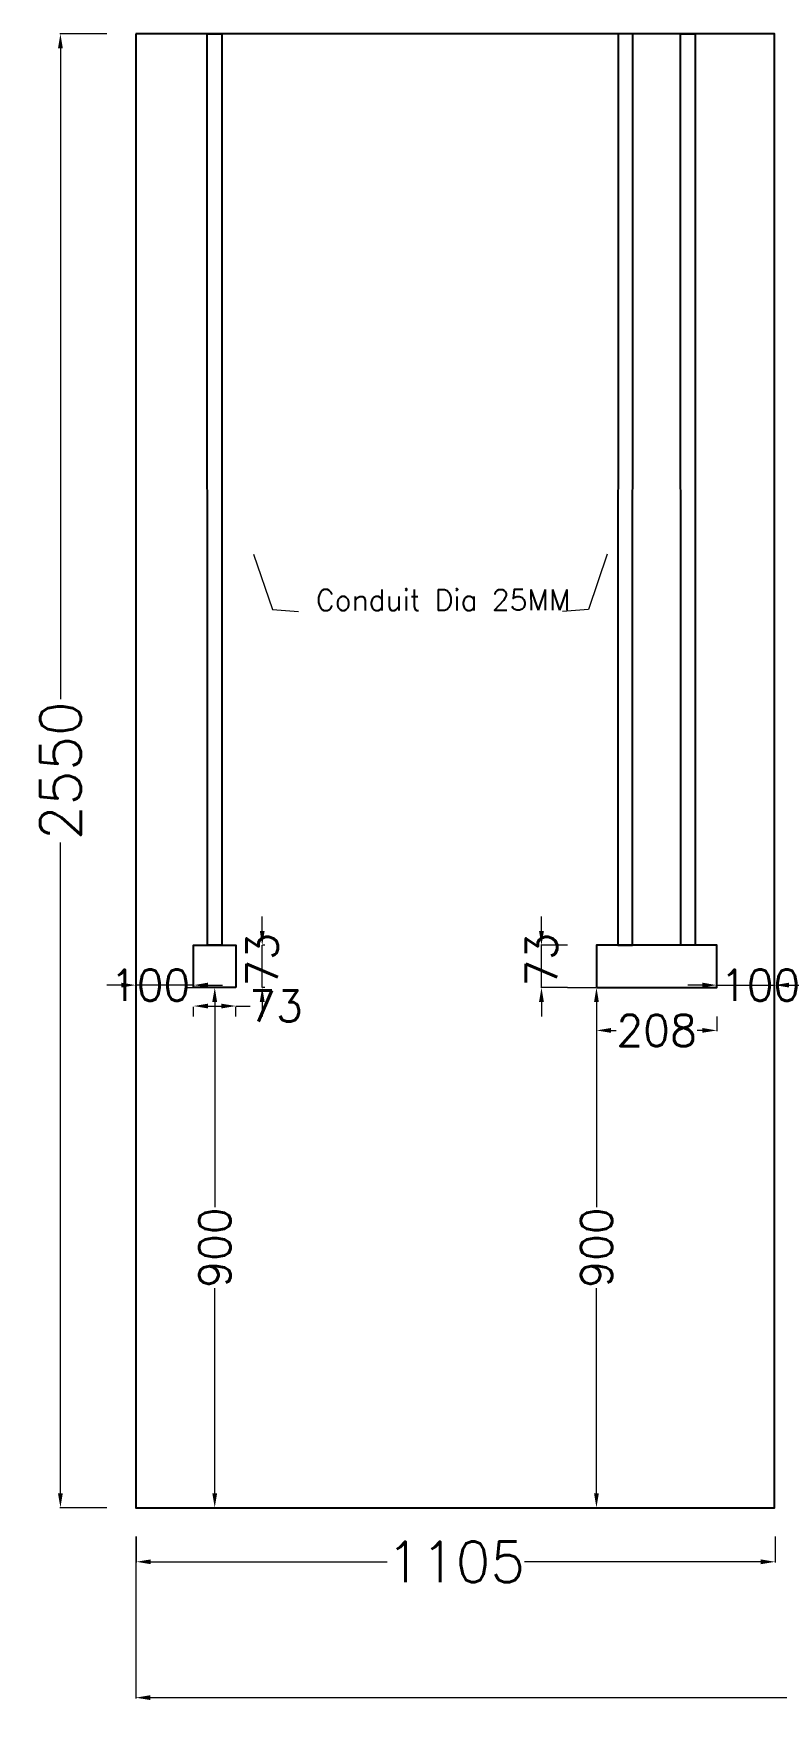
# Model space of a CAD drawing. Extents: x 3550807 to 4078732, y -628171 to -515859.
# Drawn here: x 3784186 to 3785469, y -597533 to -594609 of the extents above; entities that cross this region are included whole.
import ezdxf
from ezdxf.lldxf.tags import DXFTag

# ---------------------------------------------------------------- set-up
doc = ezdxf.new("R2010")
doc.units = 0
doc.header["$LTSCALE"] = 6
doc.header["$MEASUREMENT"] = 0
doc.layers.get('Defpoints').update_dxf_attribs({"linetype": 'CONTINUOUS'})
for name, color, linetype in [('80 mm Wall', 5, 'CONTINUOUS'), ('Conduit', 2, 'CONTINUOUS'), ('DIM', 7, 'CONTINUOUS'), ('Dimensions', 7, 'CONTINUOUS'), ('MODULE BOX', 7, 'CONTINUOUS')]:
    doc.layers.add(name, color=color, linetype=linetype)
doc.styles.add('ROMANS', font='romans.shx')
tags = doc.linetypes.add('03B05', pattern=[15, 6, -9]).pattern_tags.tags
tags[6:7] = [DXFTag(74, 4), DXFTag(75, 0), DXFTag(340, '0'), DXFTag(46, 1.0), DXFTag(50, 0.0), DXFTag(44, 0.0), DXFTag(45, 0.0)]
tags[4:5] = [DXFTag(74, 4), DXFTag(75, 0), DXFTag(340, '0'), DXFTag(46, 1.0), DXFTag(50, 0.0), DXFTag(44, 0.0), DXFTag(45, 0.0)]
doc.dimstyles.new('AEPL', dxfattribs={"dimtxt": 10, "dimasz": 2.5, "dimexe": 1.25, "dimexo": 2, "dimtad": 0, "dimdec": 0, "dimtxsty": 'ROMANS', "dimcen": 2.5, "dimclrd": 250, "dimclre": 250, "dimadec": 0, "dimazin": 0, "dimtfac": 1, "dimtdec": 0, "dimtmove": 0, "dimatfit": 3, "dimfxl": 0, "dimlwd": 0, "dimlwe": 0, "dimarcsym": 0})
doc.dimstyles.new('AEPL1', dxfattribs={"dimtxt": 100, "dimasz": 25, "dimexe": 1.25, "dimexo": 50, "dimtad": 0, "dimdec": 0, "dimtxsty": 'ROMANS', "dimcen": 2.5, "dimclrd": 250, "dimclre": 250, "dimadec": 0, "dimazin": 0, "dimtfac": 1, "dimtdec": 0, "dimtmove": 0, "dimatfit": 3, "dimfxl": 0, "dimlwd": 0, "dimlwe": 0, "dimarcsym": 0})

# ---------------------------------------------------------------- blocks, each defined once
blk = doc.blocks.new('*D454')
at = {"layer": 'Defpoints', "color": 0, "linetype": 'ByBlock', "transparency": 16777216}
for p in [(3784362.8, -597158.9), (3785467.4, -597158.9), (3785467.4, -597252.5)]:
    blk.add_point(p, dxfattribs=at)
at = {"layer": 'DIM', "color": 250, "linetype": 'ByBlock', "lineweight": 0, "transparency": 16777216}
for p, q in [((3784362.8, -597208.9), (3784362.8, -597253.8)), ((3785467.4, -597208.9), (3785467.4, -597253.8)), ((3784387.8, -597252.5), (3784796.5, -597252.5)), ((3785442.4, -597252.5), (3785033.7, -597252.5))]:
    blk.add_line(p, q, dxfattribs=at)
at = {"layer": 'DIM', "color": 250, "linetype": 'ByBlock', "transparency": 16777216}
for points in [[(3784387.8, -597248.4), (3784387.8, -597256.7), (3784362.8, -597252.5)], [(3785442.4, -597256.7), (3785442.4, -597248.4), (3785467.4, -597252.5)]]:
    blk.add_solid(points, dxfattribs=at)
at = {"layer": 'DIM', "color": 0, "linetype": 'ByBlock', "transparency": 16777216, "insert": (3784915.1, -597252.5), "char_height": 70, "attachment_point": 5, "style": 'ROMANS'}
blk.add_mtext('1105', dxfattribs=at)
blk = doc.blocks.new('*D464')
at = {"layer": 'Defpoints', "color": 0, "linetype": 'ByBlock', "transparency": 16777216}
for p in [(3784461.8, -596258.9), (3784534.9, -596258.9), (3784534.9, -596291)]:
    blk.add_point(p, dxfattribs=at)
at = {"layer": 'DIM', "color": 250, "linetype": 'ByBlock', "lineweight": 0, "transparency": 16777216}
for p, q in [((3784461.8, -596308.9), (3784461.8, -596292.3)), ((3784486.8, -596291), (3784509.9, -596291)), ((3784534.9, -596291), (3784559.9, -596291)), ((3784534.9, -596308.9), (3784534.9, -596292.3))]:
    blk.add_line(p, q, dxfattribs=at)
at = {"layer": 'DIM', "color": 250, "linetype": 'ByBlock', "transparency": 16777216}
for points in [[(3784486.8, -596286.9), (3784486.8, -596295.2), (3784461.8, -596291)], [(3784509.9, -596295.2), (3784509.9, -596286.9), (3784534.9, -596291)]]:
    blk.add_solid(points, dxfattribs=at)
at = {"layer": 'DIM', "color": 0, "linetype": 'ByBlock', "transparency": 16777216, "insert": (3784604.3, -596291), "char_height": 70, "attachment_point": 5, "style": 'ROMANS'}
blk.add_mtext('{\\H0.771429x;73}', dxfattribs=at)
blk = doc.blocks.new('*D465')
at = {"layer": 'Defpoints', "color": 0, "linetype": 'ByBlock', "transparency": 16777216}
for p in [(3784534.9, -596185.9), (3784580.5, -596185.9), (3784534.9, -596258.9)]:
    blk.add_point(p, dxfattribs=at)
at = {"layer": 'DIM', "color": 250, "linetype": 'ByBlock', "lineweight": 0, "transparency": 16777216}
for p, q in [((3784580.5, -596160.9), (3784580.5, -596135.9)), ((3784580.5, -596258.9), (3784580.5, -596185.9)), ((3784584.9, -596185.9), (3784581.7, -596185.9)), ((3784584.9, -596258.9), (3784581.7, -596258.9)), ((3784580.5, -596283.9), (3784580.5, -596308.9))]:
    blk.add_line(p, q, dxfattribs=at)
at = {"layer": 'DIM', "color": 250, "linetype": 'ByBlock', "transparency": 16777216}
for points in [[(3784576.3, -596160.9), (3784584.7, -596160.9), (3784580.5, -596185.9)], [(3784584.7, -596283.9), (3784576.3, -596283.9), (3784580.5, -596258.9)]]:
    blk.add_solid(points, dxfattribs=at)
at = {"layer": 'DIM', "color": 0, "linetype": 'ByBlock', "transparency": 16777216, "insert": (3784580.5, -596210.9), "char_height": 70, "attachment_point": 5, "rotation": 90, "style": 'ROMANS'}
blk.add_mtext('{\\H0.771429x;73}', dxfattribs=at)
blk = doc.blocks.new('*D466')
at = {"layer": 'Defpoints', "color": 0, "linetype": 'ByBlock', "transparency": 16777216}
for p in [(3784498.4, -596258.9), (3784498.4, -597158.9), (3784498.4, -597158.9)]:
    blk.add_point(p, dxfattribs=at)
at = {"layer": 'DIM', "color": 250, "linetype": 'ByBlock', "lineweight": 0, "transparency": 16777216}
for p, q in [((3784448.4, -596258.9), (3784497.1, -596258.9)), ((3784498.4, -596283.9), (3784498.4, -596638.9)), ((3784498.4, -597133.9), (3784498.4, -596778.9)), ((3784448.4, -597158.9), (3784497.1, -597158.9))]:
    blk.add_line(p, q, dxfattribs=at)
at = {"layer": 'DIM', "color": 250, "linetype": 'ByBlock', "transparency": 16777216}
for points in [[(3784502.5, -596283.9), (3784494.2, -596283.9), (3784498.4, -596258.9)], [(3784494.2, -597133.9), (3784502.5, -597133.9), (3784498.4, -597158.9)]]:
    blk.add_solid(points, dxfattribs=at)
at = {"layer": 'DIM', "color": 0, "linetype": 'ByBlock', "transparency": 16777216, "insert": (3784498.4, -596708.9), "char_height": 70, "attachment_point": 5, "rotation": 90, "style": 'ROMANS'}
blk.add_mtext('{\\H0.771429x;900}', dxfattribs=at)
blk = doc.blocks.new('*D467')
at = {"layer": 'Defpoints', "color": 0, "linetype": 'ByBlock', "transparency": 16777216}
for p in [(3785158.4, -596258.9), (3785158.4, -597158.9), (3785158.4, -597158.9)]:
    blk.add_point(p, dxfattribs=at)
at = {"layer": 'DIM', "color": 250, "linetype": 'ByBlock', "lineweight": 0, "transparency": 16777216}
for p, q in [((3785108.4, -596258.9), (3785157.1, -596258.9)), ((3785158.4, -596283.9), (3785158.4, -596638.9)), ((3785158.4, -597133.9), (3785158.4, -596778.9)), ((3785108.4, -597158.9), (3785157.1, -597158.9))]:
    blk.add_line(p, q, dxfattribs=at)
at = {"layer": 'DIM', "color": 250, "linetype": 'ByBlock', "transparency": 16777216}
for points in [[(3785162.5, -596283.9), (3785154.2, -596283.9), (3785158.4, -596258.9)], [(3785154.2, -597133.9), (3785162.5, -597133.9), (3785158.4, -597158.9)]]:
    blk.add_solid(points, dxfattribs=at)
at = {"layer": 'DIM', "color": 0, "linetype": 'ByBlock', "transparency": 16777216, "insert": (3785158.4, -596708.9), "char_height": 70, "attachment_point": 5, "rotation": 90, "style": 'ROMANS'}
blk.add_mtext('{\\H0.771429x;900}', dxfattribs=at)
blk = doc.blocks.new('*D468')
at = {"layer": 'Defpoints', "color": 0, "linetype": 'ByBlock', "transparency": 16777216}
for p in [(3785158.4, -596258.9), (3785366.4, -596258.9), (3785366.4, -596333.2)]:
    blk.add_point(p, dxfattribs=at)
at = {"layer": 'DIM', "color": 250, "linetype": 'ByBlock', "lineweight": 0, "transparency": 16777216}
for p, q in [((3785158.4, -596308.9), (3785158.4, -596334.4)), ((3785366.4, -596308.9), (3785366.4, -596334.4)), ((3785183.4, -596333.2), (3785192.4, -596333.2)), ((3785341.4, -596333.2), (3785332.4, -596333.2))]:
    blk.add_line(p, q, dxfattribs=at)
at = {"layer": 'DIM', "color": 250, "linetype": 'ByBlock', "transparency": 16777216}
for points in [[(3785183.4, -596329), (3785183.4, -596337.3), (3785158.4, -596333.2)], [(3785341.4, -596337.3), (3785341.4, -596329), (3785366.4, -596333.2)]]:
    blk.add_solid(points, dxfattribs=at)
at = {"layer": 'DIM', "color": 0, "linetype": 'ByBlock', "transparency": 16777216, "insert": (3785262.4, -596333.2), "char_height": 70, "attachment_point": 5, "style": 'ROMANS'}
blk.add_mtext('{\\H0.771429x;208}', dxfattribs=at)
blk = doc.blocks.new('*D469')
at = {"layer": 'Defpoints', "color": 0, "linetype": 'ByBlock', "transparency": 16777216}
for p in [(3785063.3, -596185.9), (3785158.4, -596185.9), (3785158.4, -596258.9)]:
    blk.add_point(p, dxfattribs=at)
at = {"layer": 'DIM', "color": 250, "linetype": 'ByBlock', "lineweight": 0, "transparency": 16777216}
for p, q in [((3785063.3, -596160.9), (3785063.3, -596135.9)), ((3785108.4, -596185.9), (3785062, -596185.9)), ((3785063.3, -596258.9), (3785063.3, -596185.9)), ((3785108.4, -596258.9), (3785062, -596258.9)), ((3785063.3, -596283.9), (3785063.3, -596308.9))]:
    blk.add_line(p, q, dxfattribs=at)
at = {"layer": 'DIM', "color": 250, "linetype": 'ByBlock', "transparency": 16777216}
for points in [[(3785059.1, -596160.9), (3785067.5, -596160.9), (3785063.3, -596185.9)], [(3785067.5, -596283.9), (3785059.1, -596283.9), (3785063.3, -596258.9)]]:
    blk.add_solid(points, dxfattribs=at)
at = {"layer": 'DIM', "color": 0, "linetype": 'ByBlock', "transparency": 16777216, "insert": (3785063.3, -596210.9), "char_height": 70, "attachment_point": 5, "rotation": 90, "style": 'ROMANS'}
blk.add_mtext('{\\H0.771429x;73}', dxfattribs=at)
blk = doc.blocks.new('*D277')
at = {"layer": 'Defpoints', "color": 0, "linetype": 'ByBlock', "transparency": 16777216}
for p in [(3784361.8, -597158.9), (3790806.5, -597158.9), (3790806.5, -597487.6)]:
    blk.add_point(p, dxfattribs=at)
at = {"layer": 'DIM', "color": 250, "linetype": 'ByBlock', "lineweight": 0, "transparency": 16777216}
for p, q in [((3784361.8, -597208.9), (3784361.8, -597488.8)), ((3790806.5, -597208.9), (3790806.5, -597488.8)), ((3784386.8, -597487.6), (3787462.1, -597487.6)), ((3790781.5, -597487.6), (3787706.2, -597487.6))]:
    blk.add_line(p, q, dxfattribs=at)
at = {"layer": 'DIM', "color": 250, "linetype": 'ByBlock', "transparency": 16777216}
for points in [[(3784386.8, -597483.4), (3784386.8, -597491.7), (3784361.8, -597487.6)], [(3790781.5, -597491.7), (3790781.5, -597483.4), (3790806.5, -597487.6)]]:
    blk.add_solid(points, dxfattribs=at)
at = {"layer": 'DIM', "color": 0, "linetype": 'ByBlock', "transparency": 16777216, "insert": (3787584.2, -597487.6), "char_height": 70, "attachment_point": 5, "style": 'ROMANS'}
blk.add_mtext('6445', dxfattribs=at)
blk = doc.blocks.new('*D280')
at = {"layer": 'Defpoints', "color": 0, "linetype": 'ByBlock', "transparency": 16777216}
for p in [(3784361.8, -594608.9), (3784231.6, -597158.9), (3784361.8, -597158.9)]:
    blk.add_point(p, dxfattribs=at)
at = {"layer": 'DIM', "color": 250, "linetype": 'ByBlock', "lineweight": 0, "transparency": 16777216}
for p, q in [((3784311.8, -594608.9), (3784230.3, -594608.9)), ((3784231.6, -594633.9), (3784231.6, -595760.1)), ((3784231.6, -597133.9), (3784231.6, -596007.8)), ((3784311.8, -597158.9), (3784230.3, -597158.9))]:
    blk.add_line(p, q, dxfattribs=at)
at = {"layer": 'DIM', "color": 250, "linetype": 'ByBlock', "transparency": 16777216}
for points in [[(3784235.7, -594633.9), (3784227.4, -594633.9), (3784231.6, -594608.9)], [(3784227.4, -597133.9), (3784235.7, -597133.9), (3784231.6, -597158.9)]]:
    blk.add_solid(points, dxfattribs=at)
at = {"layer": 'DIM', "color": 0, "linetype": 'ByBlock', "transparency": 16777216, "insert": (3784231.6, -595883.9), "char_height": 70, "attachment_point": 5, "rotation": 90, "style": 'ROMANS'}
blk.add_mtext('2550', dxfattribs=at)
blk = doc.blocks.new('*D286')
at = {"layer": 'Defpoints', "color": 0, "linetype": 'ByBlock', "transparency": 16777216}
for p in [(3785366.4, -596258.9), (3785466.4, -596254.8), (3785466.4, -596258.9)]:
    blk.add_point(p, dxfattribs=at)
at = {"layer": 'DIM', "color": 250, "linetype": 'ByBlock', "lineweight": 0, "transparency": 16777216}
for p, q in [((3785366.4, -596208.9), (3785366.4, -596253.5)), ((3785466.4, -596208.9), (3785466.4, -596253.5)), ((3785341.4, -596254.8), (3785316.4, -596254.8)), ((3785366.4, -596254.8), (3785466.4, -596254.8)), ((3785491.4, -596254.8), (3785516.4, -596254.8))]:
    blk.add_line(p, q, dxfattribs=at)
at = {"layer": 'DIM', "color": 250, "linetype": 'ByBlock', "transparency": 16777216}
for points in [[(3785341.4, -596258.9), (3785341.4, -596250.6), (3785366.4, -596254.8)], [(3785491.4, -596250.6), (3785491.4, -596258.9), (3785466.4, -596254.8)]]:
    blk.add_solid(points, dxfattribs=at)
at = {"layer": 'DIM', "color": 0, "linetype": 'ByBlock', "transparency": 16777216, "insert": (3785441.4, -596254.8), "char_height": 70, "attachment_point": 5, "style": 'ROMANS'}
blk.add_mtext('{\\H0.771429x;100}', dxfattribs=at)
blk = doc.blocks.new('*D287')
at = {"layer": 'Defpoints', "color": 0, "linetype": 'ByBlock', "transparency": 16777216}
for p in [(3784361.8, -596254.8), (3784361.8, -596258.9), (3784461.8, -596258.9)]:
    blk.add_point(p, dxfattribs=at)
at = {"layer": 'DIM', "color": 250, "linetype": 'ByBlock', "lineweight": 0, "transparency": 16777216}
for p, q in [((3784361.8, -596208.9), (3784361.8, -596253.5)), ((3784461.8, -596208.9), (3784461.8, -596253.5)), ((3784336.8, -596254.8), (3784311.8, -596254.8)), ((3784461.8, -596254.8), (3784361.8, -596254.8)), ((3784486.8, -596254.8), (3784511.8, -596254.8))]:
    blk.add_line(p, q, dxfattribs=at)
at = {"layer": 'DIM', "color": 250, "linetype": 'ByBlock', "transparency": 16777216}
for points in [[(3784336.8, -596258.9), (3784336.8, -596250.6), (3784361.8, -596254.8)], [(3784486.8, -596250.6), (3784486.8, -596258.9), (3784461.8, -596254.8)]]:
    blk.add_solid(points, dxfattribs=at)
at = {"layer": 'DIM', "color": 0, "linetype": 'ByBlock', "transparency": 16777216, "insert": (3784386.8, -596254.8), "char_height": 70, "attachment_point": 5, "style": 'ROMANS'}
blk.add_mtext('{\\H0.771429x;100}', dxfattribs=at)

msp = doc.modelspace()

# ---------------------------------------------------------------- linework, layer by layer
at = {"layer": '80 mm Wall', "ltscale": 500}
msp.add_lwpolyline([(3784361.8, -594608.9), (3784361.8, -597158.9), (3785466.4, -597158.9), (3785466.4, -594608.9), (3784361.8, -594608.9)], dxfattribs=at)
at = {"layer": 'Conduit', "linetype": '03B05'}
for points in [[(3784510.9, -596185.9), (3784485.9, -596185.9), (3784485.4, -594608.9), (3784510.4, -594608.9), (3784510.9, -596185.9)], [(3785195.5, -596185.9), (3785220.5, -596185.9), (3785221, -594608.9), (3785196, -594608.9), (3785195.5, -596185.9)], [(3785329.2, -596185.9), (3785304.2, -596185.9), (3785303.8, -594608.9), (3785328.8, -594608.9), (3785329.2, -596185.9)]]:
    msp.add_lwpolyline(points, dxfattribs=at)
at = {"layer": 'MODULE BOX', "color": 5, "linetype": 'ByBlock'}
for points in [[(3784534.9, -596258.9), (3784461.8, -596258.9), (3784461.8, -596185.9), (3784534.9, -596185.9)], [(3785158.4, -596258.9), (3785366.4, -596258.9), (3785366.4, -596185.9), (3785158.4, -596185.9)]]:
    msp.add_lwpolyline(points, close=True, dxfattribs=at)

# ---------------------------------------------------------------- texts
at = {"layer": 'Dimensions', "insert": (3785113.1, -595588.3, 6378515.1), "char_height": 36, "attachment_point": 6, "rotation": 0.0324, "style": 'ROMANS'}
msp.add_mtext('Conduit Dia 25MM', dxfattribs=at)

# ---------------------------------------------------------------- dimensions: what is measured, and where the dimension line sits
at = {"layer": 'DIM', "linetype": 'ByBlock'}
dim = msp.add_linear_dim(base=(3784231.6, -597158.9), p1=(3784361.8, -594608.9), p2=(3784361.8, -597158.9), angle=90, dimstyle='AEPL1', override={"dimtxt": 70, "dimarcsym": 1}, dxfattribs=at)
dim.commit()
dim.dimension.update_dxf_attribs({"geometry": '*D280', "text_midpoint": (3784231.6, -595883.9)})
for base, p1, p2, angle, picture, middle in [((3784580.5, -596185.9), (3784534.9, -596258.9), (3784534.9, -596185.9), 90, '*D465', (3784580.5, -596210.9)), ((3785063.3, -596185.9), (3785158.4, -596258.9), (3785158.4, -596185.9), 90, '*D469', (3785063.3, -596210.9)), ((3784534.9, -596291), (3784461.8, -596258.9), (3784534.9, -596258.9), 180, '*D464', (3784604.3, -596291))]:
    dim = msp.add_linear_dim(base=base, p1=p1, p2=p2, angle=angle, text='{\\H0.771429x;<>}', dimstyle='AEPL1', override={"dimtxt": 70, "dimtxsty": 'ROMANS', "dimarcsym": 1}, dxfattribs=at)
    dim.commit()
    dim.dimension.update_dxf_attribs({"geometry": picture, "text_midpoint": middle, "dimtype": 160})
for base, p1, p2, picture, middle in [((3784361.8, -596254.8), (3784461.8, -596258.9), (3784361.8, -596258.9), '*D287', (3784386.8, -596254.8)), ((3785466.4, -596254.8), (3785366.4, -596258.9), (3785466.4, -596258.9), '*D286', (3785441.4, -596254.8))]:
    dim = msp.add_linear_dim(base=base, p1=p1, p2=p2, text='{\\H0.771429x;<>}', dimstyle='AEPL1', override={"dimtxt": 70, "dimtxsty": 'ROMANS', "dimarcsym": 1}, dxfattribs=at)
    dim.commit()
    dim.dimension.update_dxf_attribs({"geometry": picture, "text_midpoint": middle, "dimtype": 160})
for base, p1, p2, picture, middle in [((3784498.4, -597158.9), (3784498.4, -596258.9), (3784498.4, -597158.9), '*D466', (3784498.4, -596708.9)), ((3785158.4, -597158.9), (3785158.4, -596258.9), (3785158.4, -597158.9), '*D467', (3785158.4, -596708.9))]:
    dim = msp.add_linear_dim(base=base, p1=p1, p2=p2, angle=90, text='{\\H0.771429x;<>}', dimstyle='AEPL1', override={"dimtxt": 70, "dimtxsty": 'ROMANS', "dimarcsym": 1}, dxfattribs=at)
    dim.commit()
    dim.dimension.update_dxf_attribs({"geometry": picture, "text_midpoint": middle})
dim = msp.add_linear_dim(base=(3785366.4, -596333.2), p1=(3785158.4, -596258.9), p2=(3785366.4, -596258.9), text='{\\H0.771429x;<>}', dimstyle='AEPL1', override={"dimtxt": 70, "dimtxsty": 'ROMANS', "dimarcsym": 1}, dxfattribs=at)
dim.commit()
dim.dimension.update_dxf_attribs({"geometry": '*D468', "text_midpoint": (3785262.4, -596333.2)})
for base, p1, p2, picture, middle in [((3790806.5, -597487.6), (3784361.8, -597158.9), (3790806.5, -597158.9), '*D277', (3787584.2, -597487.6)), ((3785467.4, -597252.5), (3784362.8, -597158.9), (3785467.4, -597158.9), '*D454', (3784915.1, -597252.5))]:
    dim = msp.add_linear_dim(base=base, p1=p1, p2=p2, dimstyle='AEPL1', override={"dimtxt": 70, "dimarcsym": 1}, dxfattribs=at)
    dim.commit()
    dim.dimension.update_dxf_attribs({"geometry": picture, "text_midpoint": middle})

# ---------------------------------------------------------------- leaders
at = {"layer": 'Dimensions'}
for points in [[(3784565.7, -595509.1, 2834895.6), (3784598.2, -595604.9, 2834895.6), (3784643.1, -595608.2, 2834895.6)], [(3785177.1, -595509.1, 2834895.6), (3785144.5, -595604.9, 2834895.6), (3785099.6, -595608.2, 2834895.6)]]:
    msp.add_leader(points, dimstyle='AEPL', dxfattribs=at)

doc.saveas('drawing.dxf')
